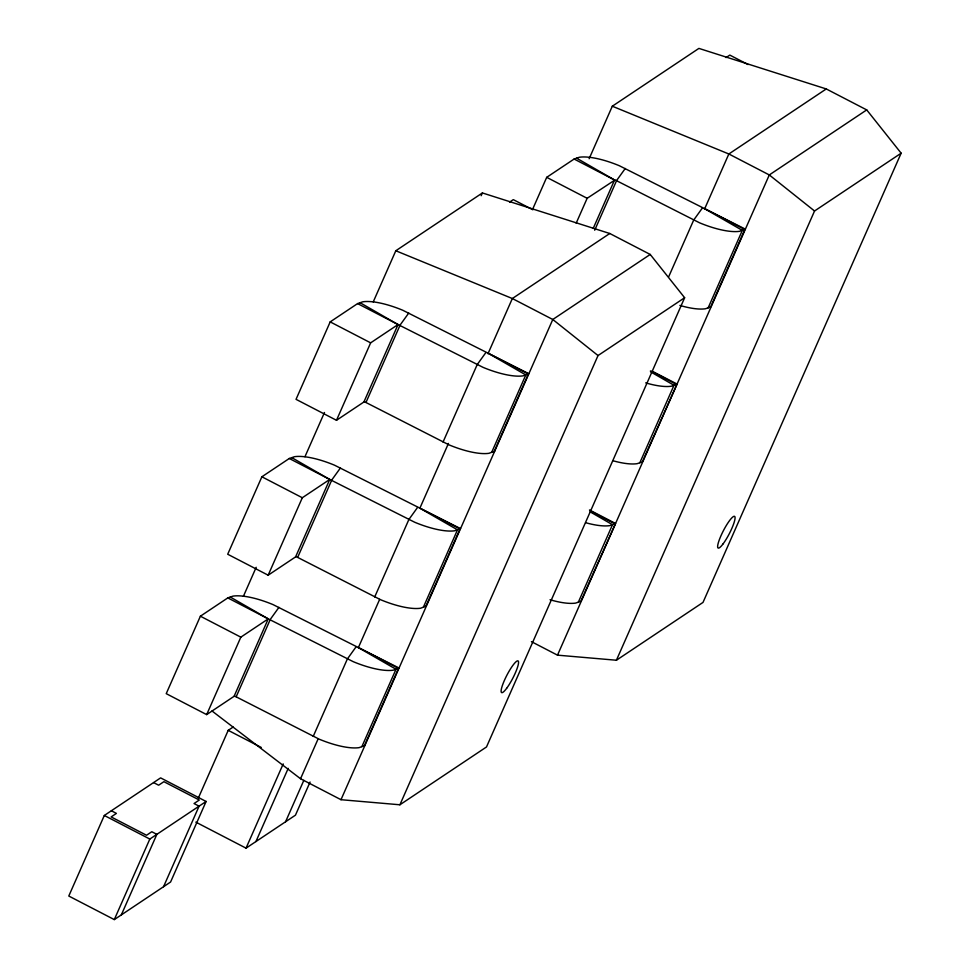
<?xml version="1.0" encoding="UTF-8"?>
<svg xmlns="http://www.w3.org/2000/svg" width="968" height="968" viewBox="0 0 968 968"><rect width="100%" height="100%" fill="white"/><g stroke="black" fill="none" stroke-linecap="round" stroke-linejoin="round"><path stroke-width="1.45" d="M104.314 815.467L68.788 896.029L114.297 919.6L170.586 882.017L206.111 801.468L160.615 777.885L104.314 815.467L149.822 839.05L206.111 801.468M206.668 714.614L240.838 637.162L268.245 618.867L353.272 661.688A48.146 15.113 23.8 0 0 393.31 670.183L399.058 668.029L273.049 604.613A48.146 15.113 23.8 0 0 233.01 596.119L227.795 597.909L200.388 616.205L166.23 693.657L206.668 714.614L234.087 696.319L235.333 696.403L319.113 739.141A48.146 15.113 23.8 0 0 359.14 747.635L364.9 745.481M268.16 575.198L302.318 497.746L329.737 479.45L414.764 522.272A48.146 15.113 23.8 0 0 454.791 530.766L460.55 528.613L334.529 465.197A48.146 15.113 23.8 0 0 294.502 456.702L289.287 458.493L261.88 476.788L227.71 554.24L268.16 575.198L295.579 556.903L296.825 556.987L380.606 599.724A48.146 15.113 23.8 0 0 420.632 608.219L426.392 606.065M336.489 420.293L370.647 342.841L398.054 324.546L483.08 367.368A48.146 15.113 23.8 0 0 523.119 375.85L528.867 373.709L402.857 310.292A48.146 15.113 23.8 0 0 362.819 301.798L357.603 303.589L330.197 321.884L296.039 399.336L336.489 420.293L363.895 401.998L365.142 402.083L448.922 444.82A48.146 15.113 23.8 0 0 488.961 453.302L494.709 451.161M243.392 596.324L256.193 567.296M304.956 456.714L324.474 412.489M373.237 301.907L395.803 250.76L482.403 192.947L609.767 233.494L650.218 254.451L684.642 297.733L486.505 746.957L399.905 804.783L340.99 799.701L300.54 778.744L212.016 710.984M114.297 919.6L149.822 839.05M121.327 914.905L156.864 834.355L151.807 831.73L146.531 835.251L111.138 816.919L116.414 813.398L111.356 810.773M234.087 696.319L268.245 618.867L230.311 597.05M295.579 556.903L329.737 479.45L291.791 457.634M363.895 401.998L398.054 324.546L360.12 302.73M236.18 696.766L270.338 619.314L278.941 607.359M297.672 557.35L331.83 479.898L340.434 467.943M365.989 402.446L400.147 324.982L408.75 313.039M198.367 798.007L228.218 730.332L233.155 727.029M163.556 886.712L199.081 806.163L194.023 803.549L199.299 800.016L163.907 781.684L158.631 785.205L153.573 782.592M481.181 195.705L482.403 192.947M195.838 822.135L246.041 848.149L283.201 763.909M532.678 209.148L546.702 177.338L574.121 159.042L579.336 157.252A48.146 15.113 23.8 0 1 619.363 165.746L745.384 229.162L739.625 231.304A48.146 15.113 23.8 0 1 699.598 222.821L615.043 179.927L587.153 198.295L576.178 223.197M255.927 841.555L288.21 768.362M313.221 736.394L347.379 658.942L355.97 646.987M374.701 596.978L408.871 519.526L417.462 507.571M443.029 442.074L477.188 364.621L485.791 352.667M300.54 778.744L318.194 738.729M358.354 647.653L379.662 599.361M419.834 508.285L448.438 443.429M487.993 353.731L512.338 298.531L609.767 233.494M285.572 821.759L303.843 780.329M310.075 782.023L295.458 815.165L246.041 848.149M589.137 158.74L612.308 106.214L698.908 48.4L826.273 88.947L866.723 109.904L901.147 153.186L703.01 602.411L616.41 660.236L557.495 655.154L531.408 641.639M361.851 746.703L396.009 669.251L358.075 647.435L398.526 668.392L364.355 745.844M423.343 607.287L457.501 529.835L419.567 508.019L460.006 528.976L425.847 606.428M491.659 452.383L525.818 374.931L487.884 353.114L528.334 374.071L494.176 451.524M340.99 799.701L552.788 319.488L650.218 254.451M593.215 228.4L614.559 180L576.625 158.183M594.703 230.227L616.664 180.435L625.255 168.493M399.905 804.783L598.03 355.546L684.642 297.733M668.682 276.775L693.693 220.075L702.296 208.12M704.498 209.185L728.844 153.985L826.273 88.947M578.356 602.156L612.514 524.704L590.274 511.915M639.848 462.74L674.006 385.288L650.46 371.748M708.165 307.836L742.335 230.384L704.389 208.568L744.84 229.525L710.681 306.977L705.466 308.756A48.146 15.113 23.8 0 1 679.851 305.416M550.042 599.736A48.146 15.113 23.8 0 0 575.658 603.088L580.873 601.297L615.575 523.482L589.476 509.967M612.938 460.732A48.146 15.113 23.8 0 0 637.15 463.672L642.353 461.881L677.055 384.066L652.275 371.228M557.495 655.154L769.294 174.942L866.723 109.904M616.41 660.236L814.548 211L901.147 153.186M509.567 202.131L513.306 199.638L532.872 209.778M726.073 57.584L729.811 55.091L748.082 64.553M612.308 106.214L728.844 153.985L769.294 174.942L814.548 211M395.803 250.76L512.338 298.531L552.788 319.488L598.03 355.546M574.121 159.042L614.559 180M546.702 177.338L587.153 198.295M650.423 370.913L676.523 384.429L671.308 386.22A48.146 15.113 23.8 0 1 645.692 382.868M357.603 303.589L398.054 324.546M330.197 321.884L370.647 342.841M590.238 511.007L615.031 523.845L609.816 525.624A48.146 15.113 23.8 0 1 585.604 522.684M289.287 458.493L329.737 479.45M261.88 476.788L302.318 497.746M227.795 597.909L268.245 618.867M200.388 616.205L240.838 637.162M228.218 730.332L261.239 747.441M506.627 688.345A17.835 3.315 -62.6 0 0 518.461 661.507A17.835 3.315 -62.6 0 0 504.425 680.347A17.835 3.315 -62.6 0 0 506.627 688.345M723.144 543.798A17.835 3.315 -62.6 0 0 734.978 516.96A17.835 3.315 -62.6 0 0 720.942 535.8A17.835 3.315 -62.6 0 0 723.144 543.798"/></g></svg>
